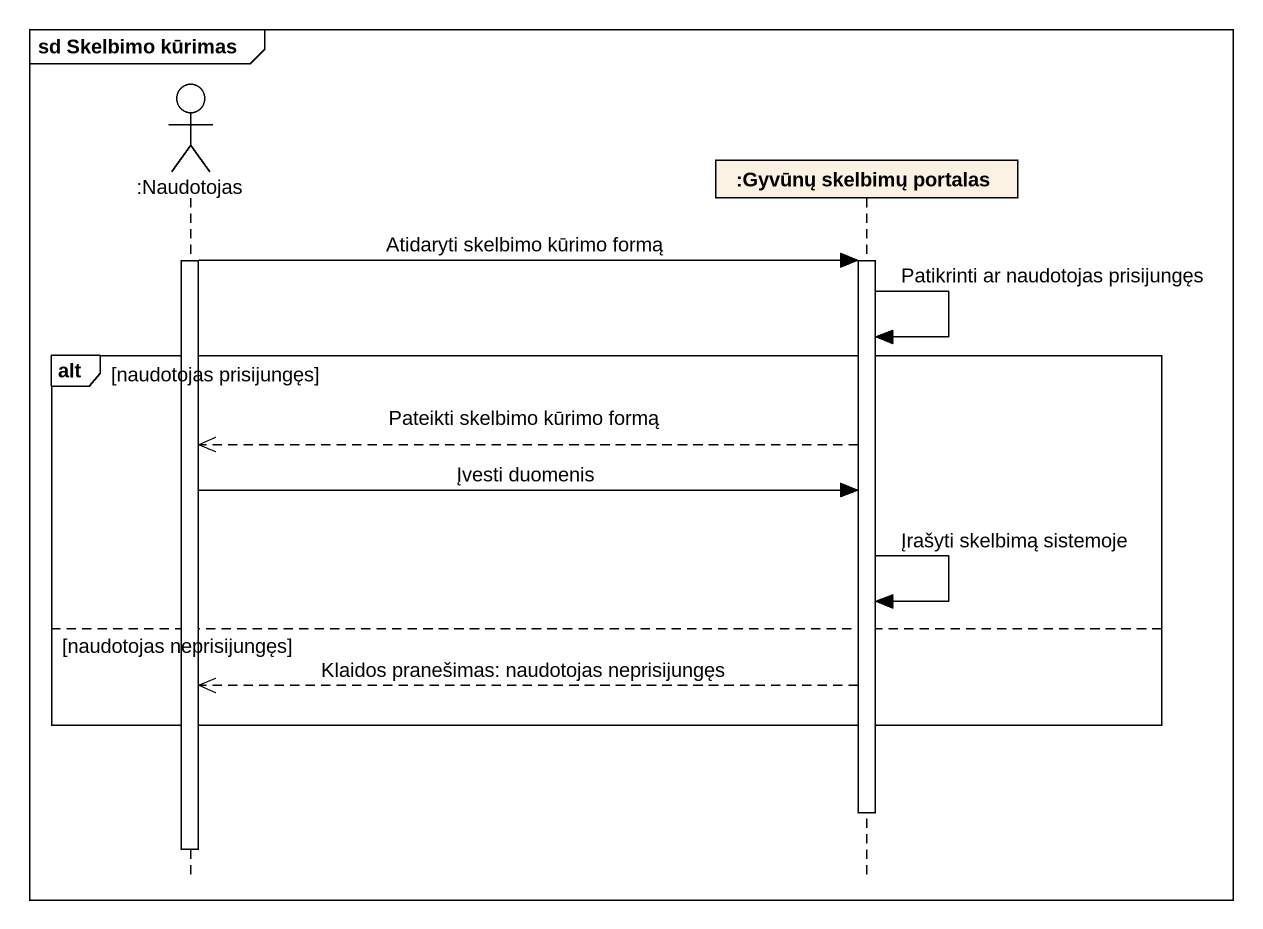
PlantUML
@startuml
mainframe sd Skelbimo kūrimas
hide footbox
actor ":Naudotojas" as Naudotojas
participant ":Gyvūnų skelbimų portalas" as Gyvūnų_skelbimų_portalas

activate Naudotojas
Naudotojas -> Gyvūnų_skelbimų_portalas : Atidaryti skelbimo kūrimo formą
activate Gyvūnų_skelbimų_portalas
Gyvūnų_skelbimų_portalas -> Gyvūnų_skelbimų_portalas : Patikrinti ar naudotojas prisijungęs
alt naudotojas prisijungęs
  Gyvūnų_skelbimų_portalas -->> Naudotojas : Pateikti skelbimo kūrimo formą
  Naudotojas -> Gyvūnų_skelbimų_portalas : Įvesti duomenis
  Gyvūnų_skelbimų_portalas -> Gyvūnų_skelbimų_portalas : Įrašyti skelbimą sistemoje
else naudotojas neprisijungęs
  Gyvūnų_skelbimų_portalas -->> Naudotojas : Klaidos pranešimas: naudotojas neprisijungęs
end
deactivate Gyvūnų_skelbimų_portalas
deactivate Naudotojas
@enduml
